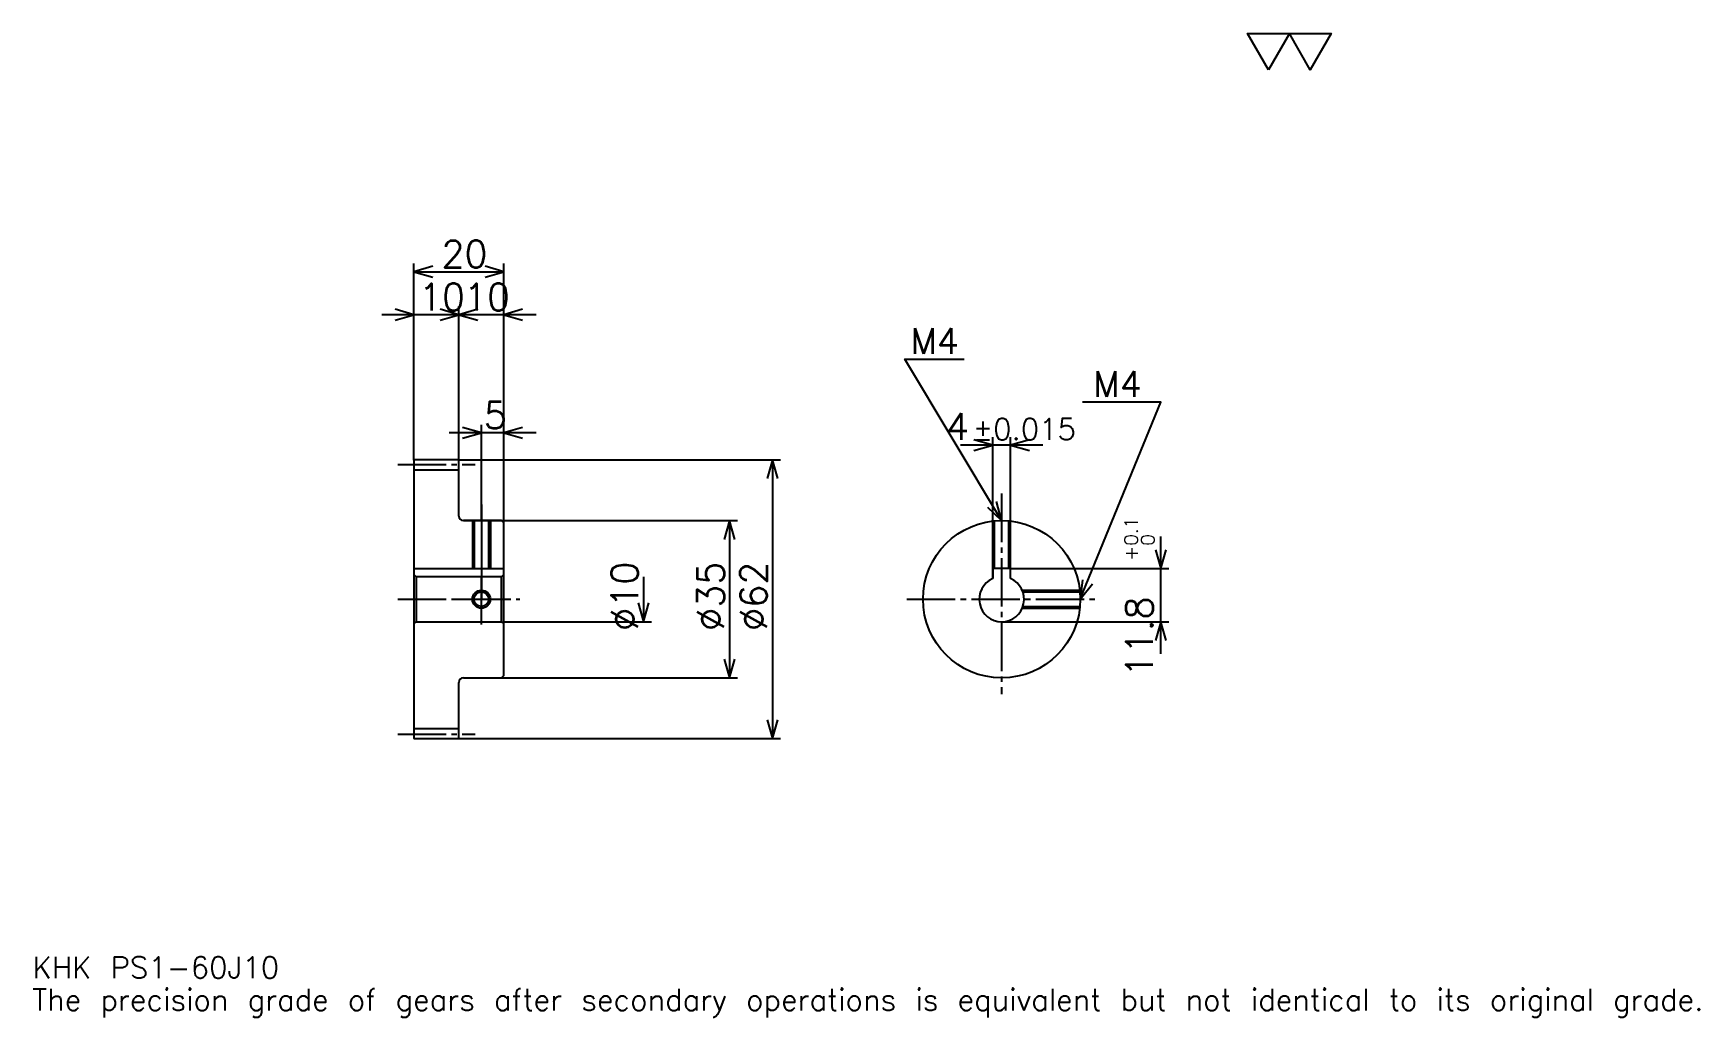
# Model space of a CAD drawing. Extents: x 12 to 383, y 4 to 223.
import ezdxf

# ---------------------------------------------------------------- set-up
doc = ezdxf.new("R2010")
doc.units = 0
doc.linetypes.add('DASHDOT', pattern=[14.347826, 10.76087, -1.195652, 1.195652, -1.195652])
doc.layers.get('0').update_dxf_attribs({"linetype": 'CONTINUOUS'})
doc.layers.add('DASHDOT', color=6, linetype='DASHDOT')
doc.styles.add('KANJI', font='TXT', dxfattribs={"bigfont": 'BIGFONT'})

msp = doc.modelspace()

# ---------------------------------------------------------------- linework, layer by layer
at = {"color": 5}
for p, q in [((96.847832, 128.445648), (96.847832, 172.08696)), ((116.847832, 128.445648), (116.847832, 172.08696)), ((96.847832, 170.293488), (116.847832, 170.293488)), ((114.021744, 160.728271), (89.67392, 160.728271)), ((124.021744, 160.728271), (99.67392, 160.728271)), ((106.847832, 128.445648), (106.847832, 162.521744)), ((124.021744, 134.42392), (104.67392, 134.42392)), ((111.847832, 128.445648), (111.847832, 136.217392)), ((225.608704, 104.245659), (225.608704, 133.478271)), ((229.608704, 104.245659), (229.608704, 133.478271)), ((236.782623, 131.684784), (218.434784, 131.684784)), ((96.847832, 128.345657), (96.847832, 128.445648)), ((106.747833, 128.445648), (116.847832, 128.445648)), ((106.847832, 128.345657), (106.847832, 128.445648)), ((111.847832, 114.945656), (111.847832, 128.445648)), ((111.847832, 114.945656), (111.847832, 128.445648)), ((116.847832, 128.445648), (178.42392, 128.445648)), ((116.847832, 114.445656), (116.847832, 128.445648)), ((176.630432, 128.445648), (176.630432, 66.445656)), ((107.847832, 114.945656), (116.847832, 114.945656)), ((116.847832, 114.945656), (168.858704, 114.945656)), ((167.065216, 114.945656), (167.065216, 79.945656)), ((263.043488, 85.271744), (263.043488, 111.419571)), ((229.608704, 104.245659), (264.836945, 104.245659)), ((147.934784, 102.445656), (147.934784, 92.445656)), ((116.847832, 92.445656), (149.728271, 92.445656)), ((227.608704, 92.445656), (264.836945, 92.445656)), ((107.847832, 79.945656), (116.847832, 79.945656)), ((116.847832, 79.945656), (168.858704, 79.945656)), ((106.747833, 66.445656), (116.847832, 66.445656)), ((116.847832, 66.445656), (178.42392, 66.445656))]:
    msp.add_line(p, q, dxfattribs=at)
at = {"color": 4}
for p, q in [((96.847832, 126.195656), (106.847832, 126.195656)), ((96.847832, 104.245659), (116.847832, 104.245659)), ((97.347832, 102.445656), (97.347832, 92.445656)), ((116.347832, 102.445656), (116.847832, 102.945656)), ((116.347832, 92.445656), (116.847832, 91.945656)), ((96.847832, 68.695656), (106.847832, 68.695656))]:
    msp.add_line(p, q, dxfattribs=at)
at = {"color": 7}
msp.add_lwpolyline([(286.956512, 215.217392), (282.293457, 223.300003), (300.945648, 223.300003), (296.282593, 215.217392), (291.619568, 223.300003), (286.956512, 215.217392)], dxfattribs=at)
at = {"color": 5}
for points in [[(101.032616, 171.489136), (96.847832, 170.293488), (101.032616, 169.097824)], [(112.663048, 169.097824), (116.847832, 170.293488), (112.663048, 171.489136)], [(92.663048, 159.532608), (96.847832, 160.728271), (92.663048, 161.92392)], [(102.663048, 159.532608), (106.847832, 160.728271), (102.663048, 161.92392)], [(111.032616, 161.92392), (106.847832, 160.728271), (111.032616, 159.532608)], [(121.032616, 161.92392), (116.847832, 160.728271), (121.032616, 159.532608)], [(227.608704, 114.945656), (206.08696, 150.815216), (219.239136, 150.815216)], [(245.108704, 97.445656), (263.043488, 141.25), (245.586945, 141.25)], [(107.663048, 133.228271), (111.847832, 134.42392), (107.663048, 135.619568)], [(121.032616, 135.619568), (116.847832, 134.42392), (121.032616, 133.228271)], [(221.42392, 130.489136), (225.608704, 131.684784), (221.42392, 132.880432)], [(233.793488, 132.880432), (229.608704, 131.684784), (233.793488, 130.489136)], [(177.826096, 124.260872), (176.630432, 128.445648), (175.434784, 124.260872)], [(224.430389, 117.918915), (227.608704, 114.945656), (226.480896, 119.149231)], [(168.26088, 110.760872), (167.065216, 114.945656), (165.869568, 110.760872)], [(261.847839, 108.430435), (263.043488, 104.245659), (264.239136, 108.430435)], [(245.587799, 101.771446), (245.108704, 97.445656), (247.800812, 100.865372)], [(146.739136, 96.63044), (147.934784, 92.445656), (149.130432, 96.63044)], [(264.239136, 88.260872), (263.043488, 92.445656), (261.847839, 88.260872)], [(165.869568, 84.13044), (167.065216, 79.945656), (168.26088, 84.13044)], [(175.434784, 70.63044), (176.630432, 66.445656), (177.826096, 70.63044)]]:
    msp.add_lwpolyline(points, dxfattribs=at)
at = {"color": 4}
for points in [[(106.847832, 115.945656), (106.847832, 128.345657), (106.747833, 128.445648), (96.94783, 128.445648), (96.847832, 128.345657), (96.847832, 91.945656)], [(107.847832, 79.945656), (116.347832, 79.945656), (116.847832, 80.445656), (116.847832, 114.445656), (116.347832, 114.945656), (107.847832, 114.945656)], [(109.847832, 114.945656), (109.847832, 104.245659)], [(110.227829, 114.945656), (110.227829, 104.245659)], [(113.467834, 114.945656), (113.467834, 104.245659)], [(113.847832, 114.945656), (113.847832, 104.245659)], [(225.608704, 102.028229), (225.608704, 114.830994)], [(225.988708, 104.245659), (225.988708, 114.870514)], [(229.228699, 104.245659), (229.228699, 114.870514)], [(229.608704, 102.028229), (229.608704, 114.830994)], [(229.608704, 102.028229), (229.608704, 104.245659), (225.608704, 104.245659), (225.608704, 102.028229)], [(96.847832, 91.945656), (97.347832, 92.445656), (116.347832, 92.445656), (116.347832, 102.445656), (97.347832, 102.445656), (96.847832, 102.945656)], [(232.191284, 99.445656), (244.994049, 99.445656)], [(232.338989, 99.065659), (245.033539, 99.065659)], [(232.191284, 95.445656), (244.994049, 95.445656)], [(232.338989, 95.825653), (245.033539, 95.825653)], [(96.847832, 91.945656), (96.847832, 66.545654), (96.94783, 66.445656), (106.747833, 66.445656), (106.847832, 66.545654), (106.847832, 78.945656)]]:
    msp.add_lwpolyline(points, dxfattribs=at)
for centre, radius in [((227.608704, 97.445656), 17.5), ((111.847832, 97.445656), 1.62)]:
    msp.add_circle(centre, radius, dxfattribs=at)
at = {"color": 7}
msp.add_circle((111.847832, 97.445656), 2, dxfattribs=at)
at = {"color": 4}
for centre, radius, start, end in [((107.847832, 115.945656), 1, 180, 270), ((227.608704, 97.445656), 5, 113.57817801, 66.42182199), ((107.847832, 78.945656), 1, 90, 180)]:
    msp.add_arc(centre, radius, start, end, dxfattribs=at)
at = {"layer": 'DASHDOT', "color": 7}
for p, q in [((93.260872, 127.445656), (110.434792, 127.445656)), ((227.608704, 120.92392), (227.608704, 76.358704)), ((111.847832, 114.945656), (111.847832, 97.445656)), ((93.260872, 97.445656), (120.434784, 97.445656)), ((206.521744, 97.445656), (248.695648, 97.445656)), ((93.260872, 67.445656), (110.434792, 67.445656))]:
    msp.add_line(p, q, dxfattribs=at)
for points in [[(111.847832, 118.532608), (111.847832, 100.658699)], [(111.847832, 91.858696), (111.847832, 103.032616)], [(106.26088, 97.445656), (117.434784, 97.445656)]]:
    msp.add_lwpolyline(points, dxfattribs=at)

# ---------------------------------------------------------------- texts
at = {"color": 7, "style": 'KANJI'}
for s, height, p in [('20', 5.978261, (102.96196, 171.25)), ('10', 5.978261, (97.96196, 161.684784)), ('10', 5.978261, (107.96196, 161.684784)), ('M4', 5.739131, (207.282623, 152.010864)), ('M4', 5.739131, (247.978271, 142.445648)), ('5', 5.978261, (112.4049, 135.380432)), ('4', 5.978261, (215.268372, 132.880432)), ('%%p0.015', 4.782609, (221.186127, 132.880432)), ('KHK PS1-60J10', 4.782609, (11.956522, 13.152174)), ('The precision grade of gears after secondary operations is equivalent but not identical to its original grade.', 4.782609, (11.956522, 5.978261))]:
    msp.add_text(s, height=height, dxfattribs=at).set_placement(p)
for s, height, p in [('0.1', 2.98913, (257.902161, 109.343597)), ('0', 2.98913, (261.608704, 109.343597)), ('+', 2.98913, (257.902161, 105.995773)), ('%%c10', 5.978261, (146.739136, 90.421196)), ('%%c35', 5.978261, (165.869568, 90.421204)), ('%%c62', 5.978261, (175.434784, 90.421204)), ('11.8', 5.978261, (261.25, 80.119492))]:
    msp.add_text(s, height=height, rotation=90, dxfattribs=at).set_placement(p)

doc.saveas('drawing.dxf')
